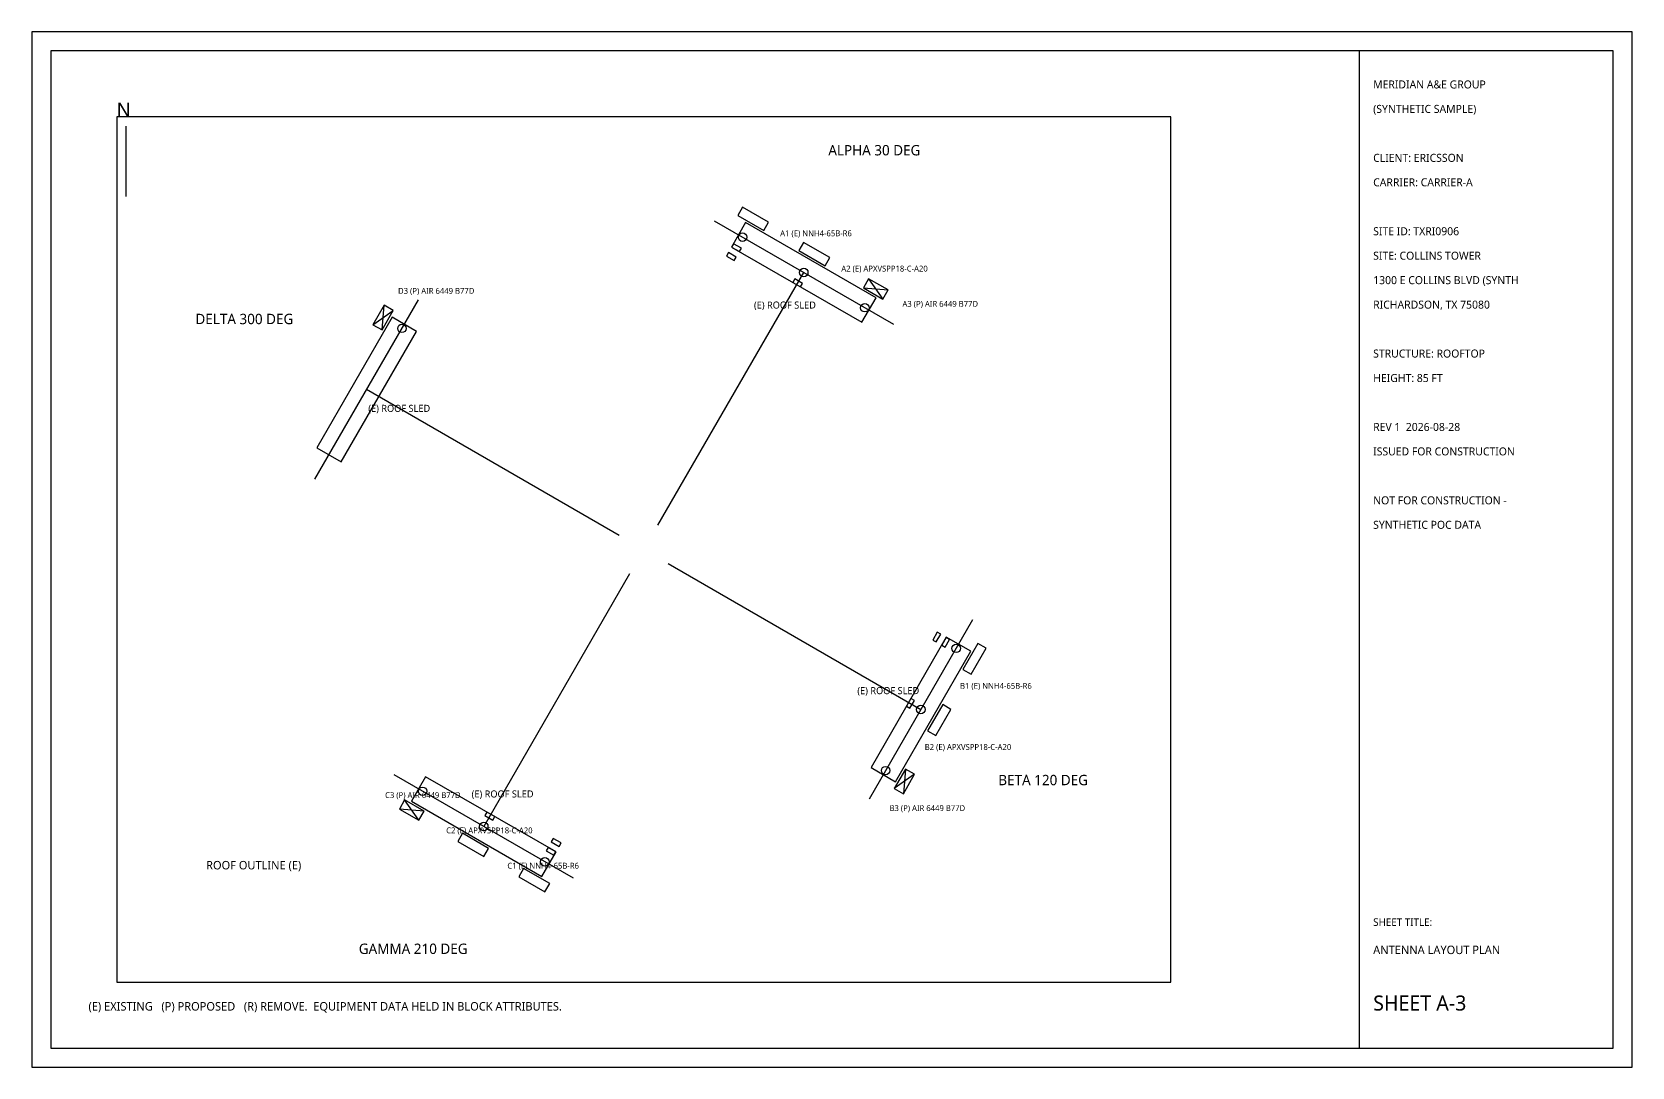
# Model space of a CAD drawing. Extents: x 0 to 1940, y 0 to 220.
# Drawn here: x 800 to 1140, y 0 to 220 of the extents above; entities that cross this region are included whole.
import ezdxf
from ezdxf.enums import TextEntityAlignment as Align

# ---------------------------------------------------------------- set-up
doc = ezdxf.new("R2010")
doc.units = 0
for name, color, linetype in [('A-ANT-EXIST', 8, 'Continuous'), ('A-ANT-NEW', 1, 'Continuous'), ('A-BORDER', 7, 'Continuous'), ('A-MOUNT', 5, 'Continuous'), ('A-RRU-EXIST', 8, 'Continuous'), ('A-STRUCT', 7, 'Continuous'), ('A-TEXT', 7, 'Continuous'), ('A-TITLE', 7, 'Continuous')]:
    doc.layers.add(name, color=color, linetype=linetype)
doc.styles.add('OpenSans', font='OpenSans-Regular.ttf')

# ---------------------------------------------------------------- blocks, each defined once
blk = doc.blocks.new('SLED')
blk.add_lwpolyline([(-16, -3), (16, -3), (16, 3), (-16, 3)], close=True)
at = {"flags": 1}
for tag, p in [('SECTOR', (0, -3)), ('STATUS', (0, -4.6))]:
    blk.add_attdef(tag, p, '', height=1.2, dxfattribs=at)
blk = doc.blocks.new('PIPE')
blk.add_circle((0, 0), 0.9)
at = {"flags": 1}
for tag, p in [('SECTOR', (0, -3)), ('POSITION', (0, -4.6)), ('STATUS', (0, -6.2))]:
    blk.add_attdef(tag, p, '', height=1.2, dxfattribs=at)
blk = doc.blocks.new('ANT_PANEL')
blk.add_lwpolyline([(-4, 0), (4, 0), (4, 2.5), (-4, 2.5)], close=True)
at = {"flags": 1}
for tag, p in [('SECTOR', (0, -3)), ('POSITION', (0, -4.6)), ('STATUS', (0, -9.4)), ('MFR', (0, -6.2)), ('MODEL', (0, -7.8)), ('AZIMUTH', (0, -11)), ('RAD_CENTER_FT', (0, -12.6)), ('MECH_TILT', (0, -14.2))]:
    blk.add_attdef(tag, p, '', height=1.2, dxfattribs=at)
blk = doc.blocks.new('RRU')
blk.add_lwpolyline([(-1.6, 0), (1.6, 0), (1.6, 1.4), (-1.6, 1.4)], close=True)
at = {"flags": 1}
for tag, p in [('SECTOR', (0, -3)), ('POSITION', (0, -4.6)), ('MODEL', (0, -6.2)), ('STATUS', (0, -7.8)), ('BANDS', (0, -9.4))]:
    blk.add_attdef(tag, p, '', height=1.2, dxfattribs=at)
blk = doc.blocks.new('AAU')
for p, q in [((-3, 0), (3, 2.8)), ((-3, 2.8), (3, 0))]:
    blk.add_line(p, q)
blk.add_lwpolyline([(-3, 0), (3, 0), (3, 2.8), (-3, 2.8)], close=True)
at = {"flags": 1}
for tag, p in [('SECTOR', (0, -3)), ('POSITION', (0, -4.6)), ('STATUS', (0, -9.4)), ('MFR', (0, -6.2)), ('MODEL', (0, -7.8)), ('AZIMUTH', (0, -11)), ('RAD_CENTER_FT', (0, -12.6)), ('MECH_TILT', (0, -14.2))]:
    blk.add_attdef(tag, p, '', height=1.2, dxfattribs=at)

msp = doc.modelspace()

# ---------------------------------------------------------------- linework, layer by layer
at = {"layer": 'A-BORDER'}
for points in [[(800, 0), (1140, 0), (1140, 220), (800, 220)], [(804, 4), (1136, 4), (1136, 216), (804, 216)]]:
    msp.add_lwpolyline(points, close=True, dxfattribs=at)
at = {"layer": 'A-MOUNT'}
for p, q in [((944.95, 179.89), (983.05, 157.89)), ((933, 115.2), (964, 168.89)), ((860.11, 124.95), (882.11, 163.05)), ((924.8, 113), (871.11, 144)), ((935.2, 107), (988.89, 76)), ((927, 104.8), (896, 51.11)), ((999.89, 95.05), (977.89, 56.95)), ((915.05, 40.11), (876.95, 62.11))]:
    msp.add_line(p, q, dxfattribs=at)
at = {"layer": 'A-STRUCT'}
msp.add_lwpolyline([(818, 18), (1042, 18), (1042, 202), (818, 202)], close=True, dxfattribs=at)
at = {"layer": 'A-TEXT'}
msp.add_line((820, 185), (820, 200), dxfattribs=at)
at = {"layer": 'A-TITLE'}
msp.add_lwpolyline([(1082, 4), (1136, 4), (1136, 216), (1082, 216)], close=True, dxfattribs=at)

# ---------------------------------------------------------------- block references
at = {"layer": 'A-ANT-EXIST', "xscale": 0.8, "yscale": 0.8}
for p, rotation in [((952.76, 179.42), -30), ((965.75, 171.92), -30), ((999.42, 87.24), -120), ((991.92, 74.25), -120), ((894.25, 48.08), -210), ((907.24, 40.58), -210)]:
    msp.add_blockref('ANT_PANEL', p, dxfattribs=dict(at, rotation=rotation))
at = {"layer": 'A-ANT-NEW', "xscale": 0.8, "yscale": 0.8}
for p, rotation in [((978.74, 164.42), -30), ((875.58, 158.74), -300), ((984.42, 61.26), -120), ((881.26, 55.58), -210)]:
    msp.add_blockref('AAU', p, dxfattribs=dict(at, rotation=rotation))
at = {"layer": 'A-MOUNT'}
for p, rotation in [((964, 168.89), -30), ((871.11, 144), -300), ((988.89, 76), -120), ((896, 51.11), -210)]:
    msp.add_blockref('SLED', p, dxfattribs=dict(at, rotation=rotation))
for p in [(951.01, 176.39), (964, 168.89), (976.99, 161.39), (878.61, 156.99), (996.39, 88.99), (988.89, 76), (981.39, 63.01), (883.01, 58.61), (896, 51.11), (908.99, 43.61)]:
    msp.add_blockref('PIPE', p, dxfattribs=at)
at = {"layer": 'A-RRU-EXIST', "xscale": 0.6, "yscale": 0.6}
for p, rotation in [((949.51, 173.79), -30), ((948.41, 171.89), -30), ((962.5, 166.29), -30), ((991.89, 91.59), -120), ((993.79, 90.49), -120), ((986.29, 77.5), -120), ((897.5, 53.71), -210), ((911.59, 48.11), -210), ((910.49, 46.21), -210)]:
    msp.add_blockref('RRU', p, dxfattribs=dict(at, rotation=rotation))

# ---------------------------------------------------------------- texts
at = {"layer": 'A-TEXT', "style": 'OpenSans'}
for s, height, p in [('N', 3, (818, 202)), ('ROOF OUTLINE (E)', 1.8, (837, 42)), ('(E) EXISTING   (P) PROPOSED   (R) REMOVE.  EQUIPMENT DATA HELD IN BLOCK ATTRIBUTES.', 1.8, (812, 12))]:
    msp.add_text(s, height=height, dxfattribs=at).set_placement(p)
for s, height, p in [('ALPHA 30 DEG', 2.2, (979, 194.87)), ('DELTA 300 DEG', 2.2, (845.13, 159)), ('(E) ROOF SLED', 1.5, (960, 161.96)), ('(E) ROOF SLED', 1.5, (878.04, 140)), ('(E) ROOF SLED', 1.5, (981.96, 80)), ('BETA 120 DEG', 2.2, (1014.87, 61)), ('(E) ROOF SLED', 1.5, (900, 58.04)), ('GAMMA 210 DEG', 2.2, (881, 25.13))]:
    msp.add_text(s, height=height, dxfattribs=at).set_placement(p, align=Align.MIDDLE_CENTER)
for s, p in [('A1 (E) NNH4-65B-R6', (958.99, 177.21)), ('A2 (E) APXVSPP18-C-A20', (971.98, 169.71)), ('D3 (P) AIR 6449 B77D', (877.79, 164.97)), ('A3 (P) AIR 6449 B77D', (984.97, 162.21)), ('B1 (E) NNH4-65B-R6', (997.21, 81.01)), ('B2 (E) APXVSPP18-C-A20', (989.71, 68.02)), ('C3 (P) AIR 6449 B77D', (875.03, 57.79)), ('B3 (P) AIR 6449 B77D', (982.21, 55.03)), ('C2 (E) APXVSPP18-C-A20', (888.02, 50.29)), ('C1 (E) NNH4-65B-R6', (901.01, 42.79))]:
    msp.add_text(s, height=1.25, dxfattribs=at).set_placement(p, align=Align.MIDDLE_LEFT)
at = {"layer": 'A-TITLE', "style": 'OpenSans'}
for s, height, p in [('MERIDIAN A&E GROUP', 1.7, (1085, 208)), ('(SYNTHETIC SAMPLE)', 1.7, (1085, 202.8)), ('CLIENT: ERICSSON', 1.7, (1085, 192.4)), ('CARRIER: CARRIER-A', 1.7, (1085, 187.2)), ('SITE ID: TXRI0906', 1.7, (1085, 176.8)), ('SITE: COLLINS TOWER', 1.7, (1085, 171.6)), ('1300 E COLLINS BLVD (SYNTH', 1.7, (1085, 166.4)), ('RICHARDSON, TX 75080', 1.7, (1085, 161.2)), ('STRUCTURE: ROOFTOP', 1.7, (1085, 150.8)), ('HEIGHT: 85 FT', 1.7, (1085, 145.6)), ('REV 1  2026-08-28', 1.7, (1085, 135.2)), ('ISSUED FOR CONSTRUCTION', 1.7, (1085, 130)), ('NOT FOR CONSTRUCTION -', 1.7, (1085, 119.6)), ('SYNTHETIC POC DATA', 1.7, (1085, 114.4)), ('SHEET TITLE:', 1.6, (1085, 30)), ('ANTENNA LAYOUT PLAN', 1.8, (1085, 24)), ('SHEET A-3', 3.2, (1085, 12))]:
    msp.add_text(s, height=height, dxfattribs=at).set_placement(p)

doc.saveas('drawing.dxf')
